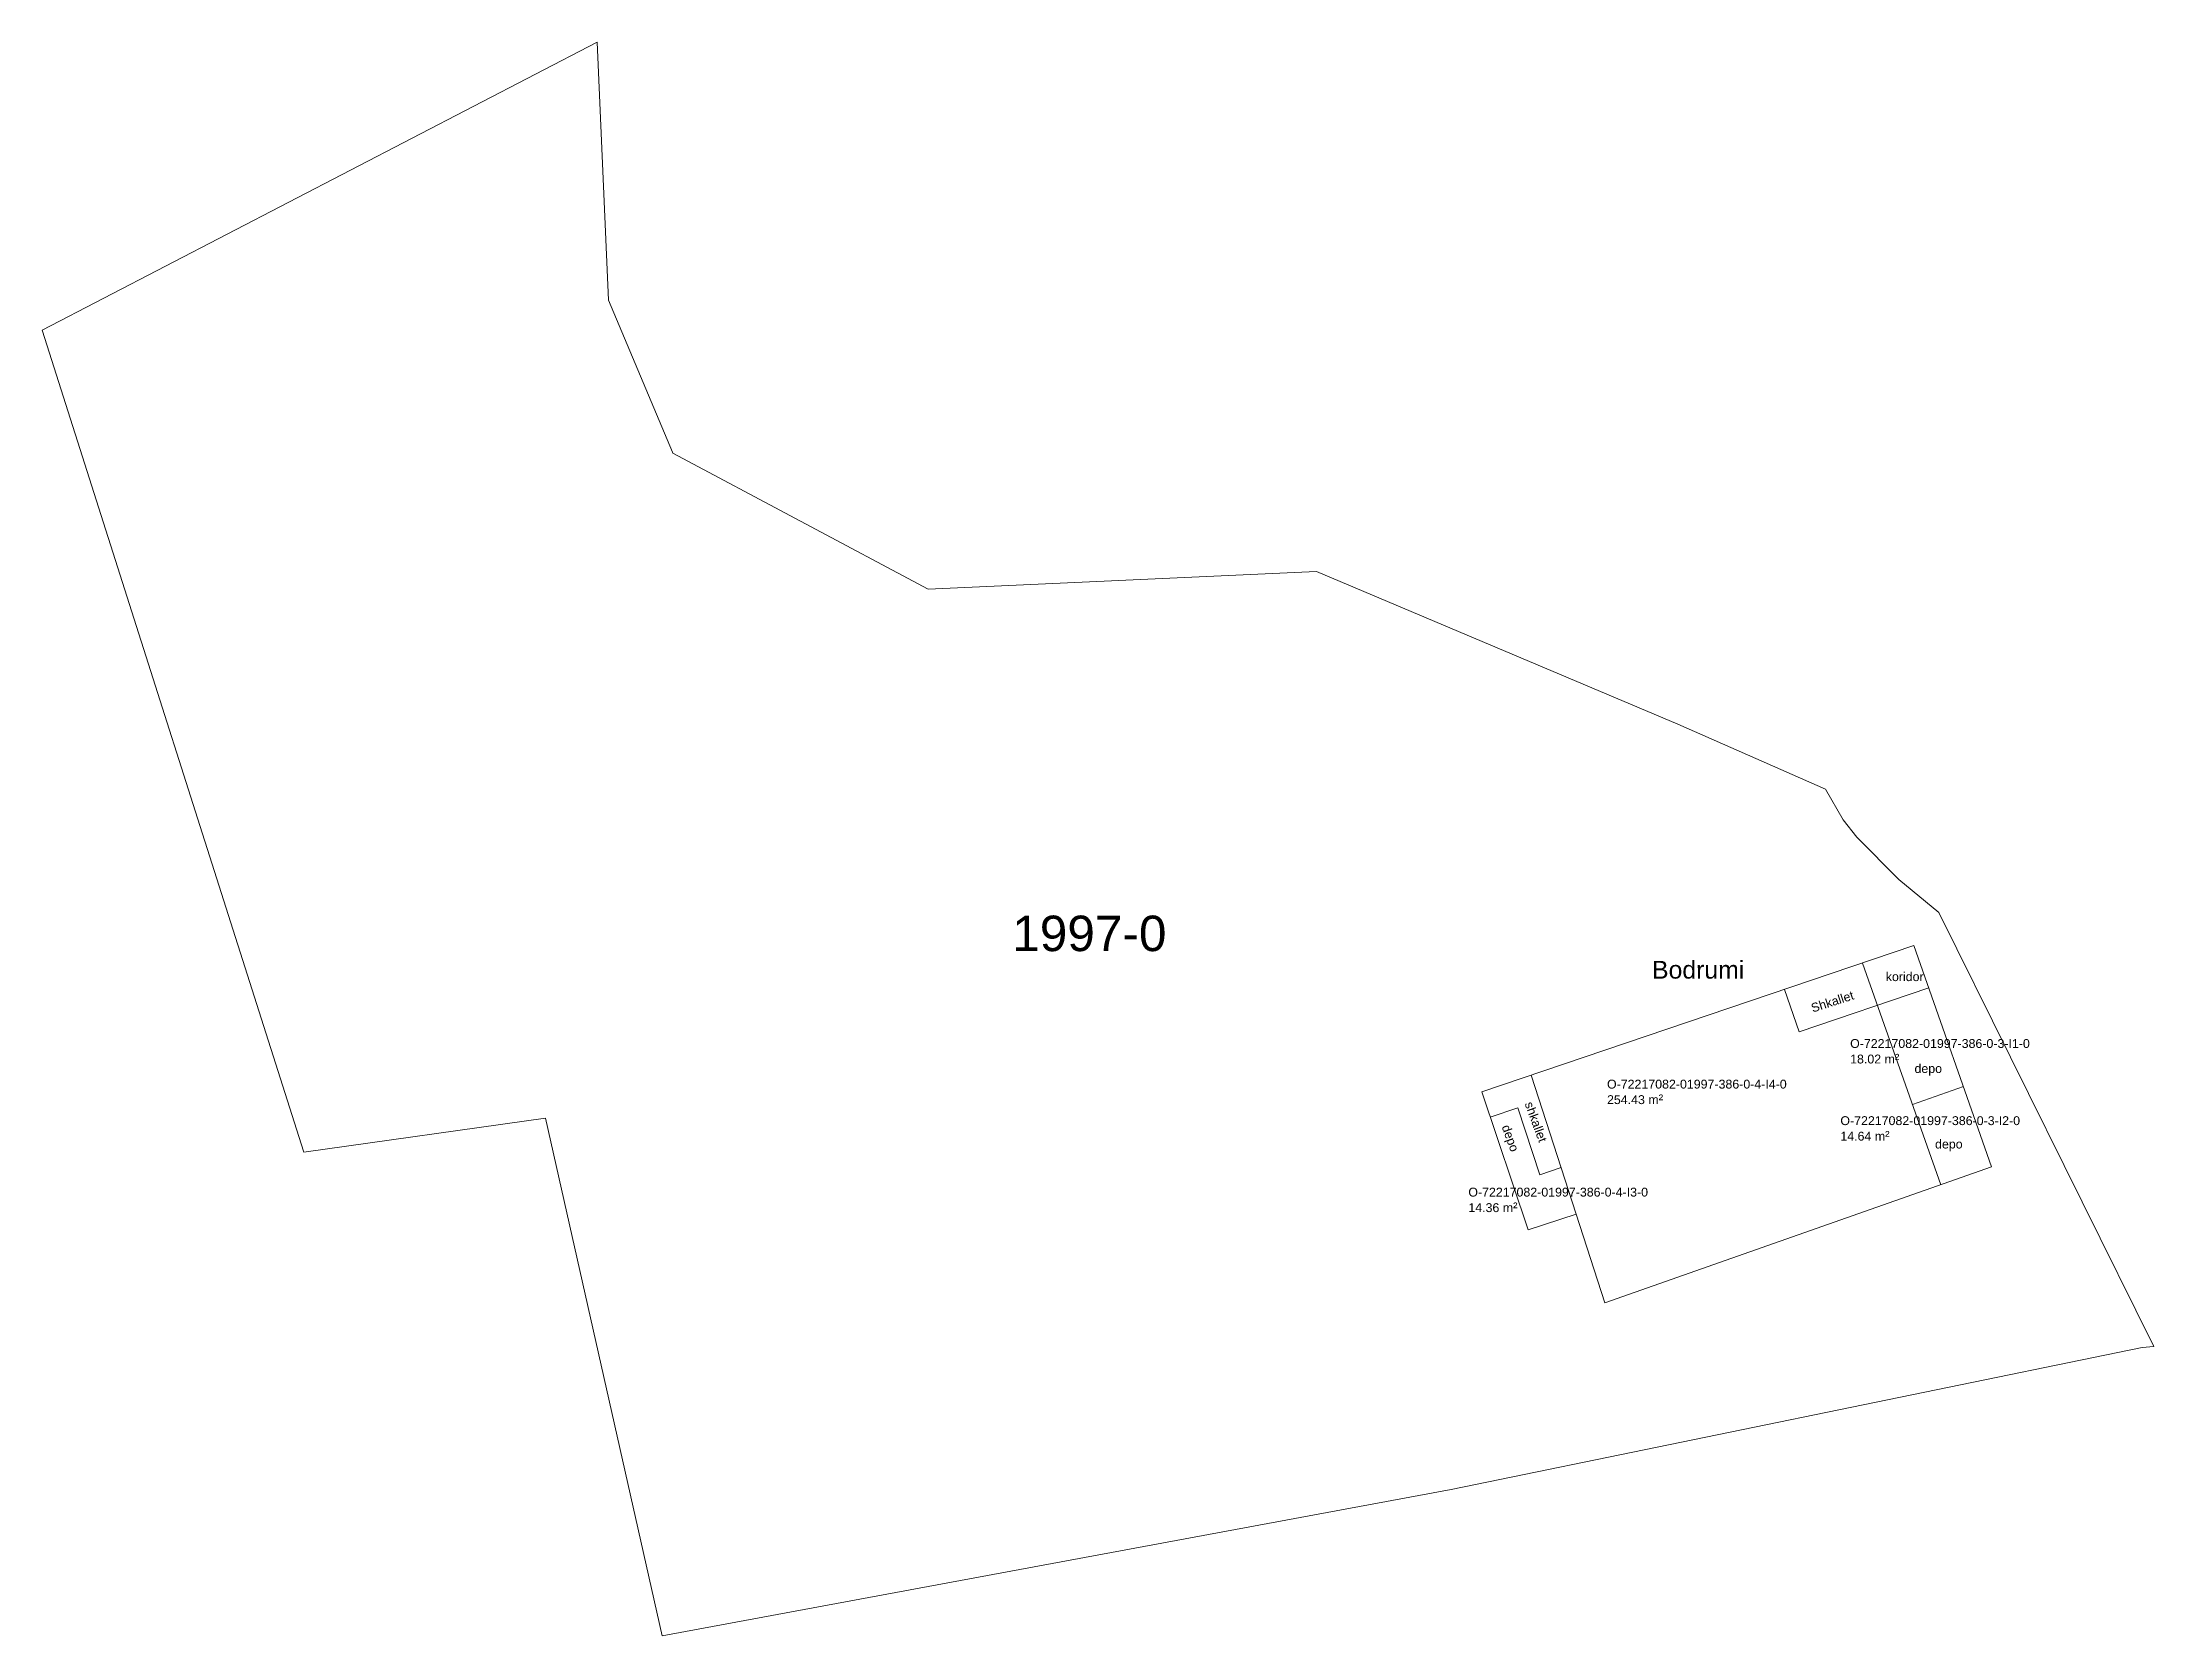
# Model space of a CAD drawing. Header units: metres. Extents: x 7517843 to 7517962, y 4692655 to 4692745.
import ezdxf

# ---------------------------------------------------------------- set-up
doc = ezdxf.new("R2010")
doc.units = ezdxf.units.M
doc.layers.add('bodrumi', color=7, linetype='Continuous', lineweight=0)
doc.layers.add('Parcela baze', color=7, linetype='Continuous', lineweight=0)
doc.layers.add('Etazha', color=7, linetype='Continuous')
doc.layers.add('Nr Parceles Baze', color=7, linetype='Continuous')
doc.styles.get("Standard").update_dxf_attribs({"font": 'arial.ttf'})

msp = doc.modelspace()

# ---------------------------------------------------------------- linework, layer by layer
at = {"layer": 'bodrumi', "elevation": 611.87, "flags": 128}
msp.add_lwpolyline([(7517924.16, 4692685.9), (7517948.52, 4692694.15), (7517952.91, 4692681.68), (7517931.1, 4692674), (7517929.48, 4692679), (7517926.77, 4692678.12)], close=True, dxfattribs=at)
for points in [[(7517945.63, 4692693.17), (7517950.04, 4692680.67)], [(7517941.22, 4692691.68), (7517942.06, 4692689.29)], [(7517949.36, 4692691.77), (7517942.06, 4692689.29)], [(7517929.48, 4692679), (7517926.94, 4692686.84)], [(7517951.32, 4692686.21), (7517948.44, 4692685.2)], [(7517924.64, 4692684.48), (7517926.2, 4692685.01), (7517927.43, 4692681.23), (7517928.63, 4692681.63)]]:
    msp.add_lwpolyline(points, dxfattribs=at)
at = {"layer": 'Parcela baze'}
msp.add_lwpolyline([(7517944.53, 4692701.24), (7517945.31, 4692700.27), (7517947.68, 4692697.88), (7517949.94, 4692696.01), (7517962.05, 4692671.54), (7517961.39, 4692671.48), (7517922.44, 4692663.49), (7517877.94, 4692655.24), (7517871.36, 4692684.43), (7517857.73, 4692682.5), (7517842.98, 4692728.85), (7517874.27, 4692745.09), (7517874.91, 4692730.55), (7517878.53, 4692721.98), (7517878.55, 4692721.92), (7517892.94, 4692714.25), (7517914.84, 4692715.25), (7517935.22, 4692706.63), (7517943.54, 4692702.97), (7517944.53, 4692701.24)], dxfattribs=at)

# ---------------------------------------------------------------- texts
at = {"layer": 'Etazha', "attachment_point": 1}
for s, insert, char_height in [('Bodrumi', (7517933.76, 4692693.29), 1), ('koridor', (7517946.94, 4692692.65), 0.5), ('depo', (7517948.56, 4692687.47), 0.5), ('depo', (7517949.72, 4692683.21), 0.5)]:
    msp.add_mtext_dynamic_manual_height_columns(s, width=0.8346, gutter_width=1, heights=[0], dxfattribs=dict(at, insert=insert, char_height=char_height))
at = {"layer": 'Etazha', "char_height": 0.5, "attachment_point": 1}
for s, insert, rotation in [('Shkallet', (7517942.67, 4692690.85), 17.8567), ('shkallet', (7517927.04, 4692685.41), 290.1486), ('depo', (7517925.74, 4692684.11), 290.1486)]:
    msp.add_mtext_dynamic_manual_height_columns(s, width=0.8346, gutter_width=1, heights=[0], dxfattribs=dict(at, insert=insert, rotation=rotation))
at = {"layer": 'Etazha', "char_height": 0.5, "width": 11.2961, "attachment_point": 1}
for s, insert in [('O-72217082-01997-386-0-3-I1-0\\P18.02 m{\\H1.0833x;²}', (7517944.93, 4692688.88)), ('O-72217082-01997-386-0-4-I4-0\\P254.43 m{\\H1.0833x;²}', (7517931.22, 4692686.59)), ('O-72217082-01997-386-0-3-I2-0\\P14.64 m{\\H1.0833x;²}', (7517944.38, 4692684.53)), ('O-72217082-01997-386-0-4-I3-0\\P14.36 m{\\H1.0833x;²}', (7517923.4, 4692680.5))]:
    msp.add_mtext(s, dxfattribs=dict(at, insert=insert))
at = {"layer": 'Nr Parceles Baze'}
msp.add_text('1997-0', height=2, dxfattribs=at).set_placement((7517897.68, 4692693.84))

doc.saveas('drawing.dxf')
